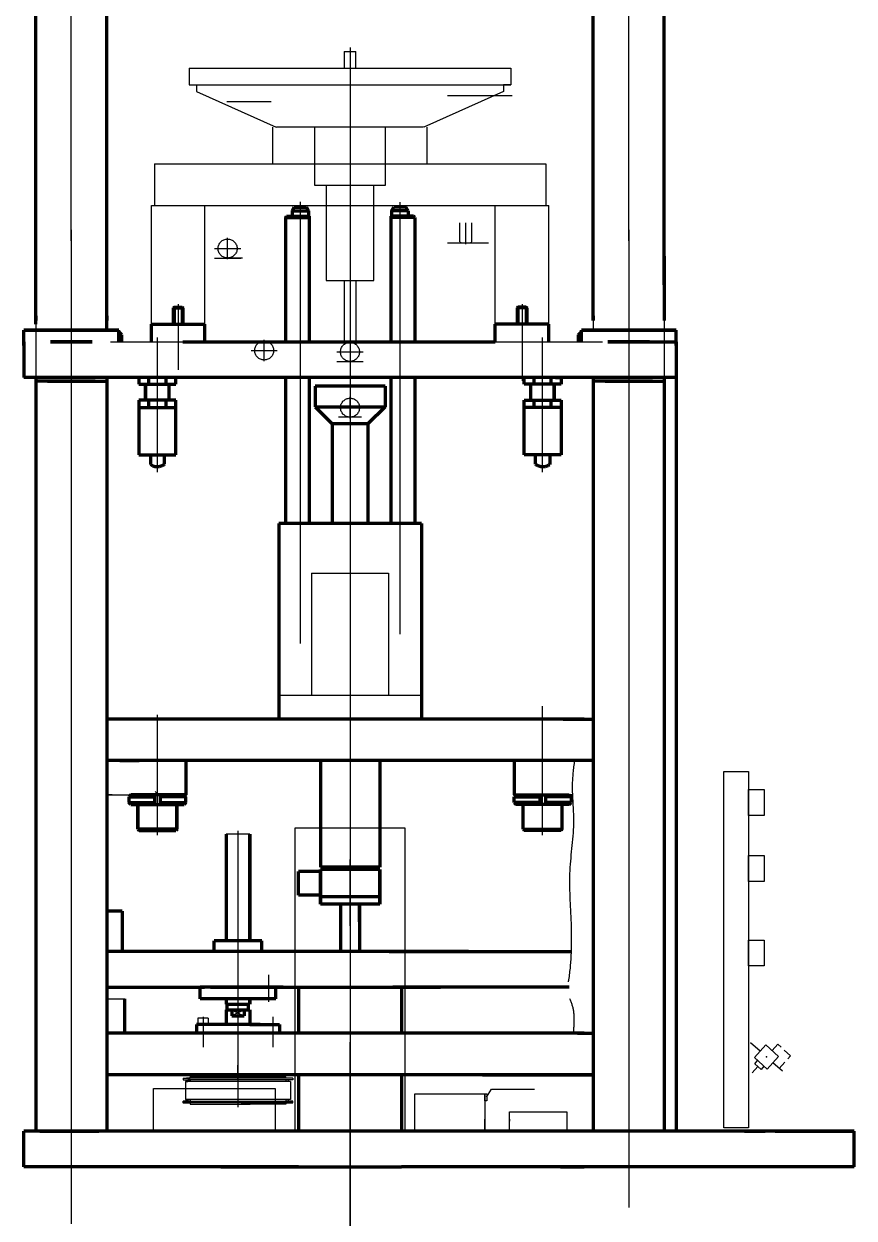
# Model space of a CAD drawing. Header units: millimetres. Extents: x -25 to 272, y -5 to 205.
# Drawn here: x 97.3 to 146.3, y 65.2 to 135.7 of the extents above; entities that cross this region are included whole.
import ezdxf

# ---------------------------------------------------------------- set-up
doc = ezdxf.new("R2010")
doc.units = ezdxf.units.MM
doc.header["$LTSCALE"] = 10
for name, pattern in [('DASHED', [0.75, 0.5, -0.25]), ('EB_DASHDOT', [39, 30, -3, 3, -3]), ('EB_DASHDOTDOT', [45, 30, -3, 3, -3, 3, -3])]:
    doc.linetypes.add(name, pattern=pattern)
for name, color, linetype in [('1轮廓实线层', 7, 'Continuous'), ('BLKPT', 1, 'Continuous'), ('D', 7, 'Continuous'), ('D0', 3, 'Continuous'), ('H0', 3, 'DASHED')]:
    doc.layers.add(name, color=color, linetype=linetype)
doc.layers.add('CAXA0', color=7, linetype='Continuous', lineweight=70)
doc.layers.add('CAXA1', color=7, linetype='EB_DASHDOT', lineweight=25)

# ---------------------------------------------------------------- blocks, each defined once
blk = doc.blocks.new('CAXBLOCK73', base_point=(-648.8, -565.6))
at = {"layer": 'CAXA0'}
for p, q in [((-671.2, -565.6), (-672.8, -567.2)), ((-672.8, -567.2), (-672.8, -572)), ((-672.8, -567.2), (-651.2, -567.2)), ((-671.2, -573.6), (-672.8, -572)), ((-672.8, -572), (-651.2, -572)), ((-626.4, -565.6), (-671.2, -565.6)), ((-671.2, -573.6), (-626.4, -573.6)), ((-651.2, -565.6), (-651.2, -573.6)), ((-646.4, -565.6), (-646.4, -573.6)), ((-624.8, -567.2), (-646.4, -567.2)), ((-646.4, -572), (-624.8, -572)), ((-626.4, -565.6), (-624.8, -567.2)), ((-624.8, -572), (-626.4, -573.6)), ((-624.8, -572), (-624.8, -567.2))]:
    blk.add_line(p, q, dxfattribs=at)
at = {"layer": 'CAXA1'}
blk.add_line((-648.8, -576.6), (-648.8, -562.6), dxfattribs=at)
blk = doc.blocks.new('CAXBLOCK74')
at = {"layer": 'CAXA0', "color": 0, "linetype": 'Continuous', "lineweight": 25}
blk.add_line((-650.7, -562.7), (-648.8, -564.6), dxfattribs=at)
blk = doc.blocks.new('*U15')
at = {"layer": 'BLKPT'}
blk.add_point((0, 0), dxfattribs=at)
blk.add_point((0, 0), dxfattribs=at)
at = {"layer": 'D'}
blk.add_lwpolyline([(-5, 5), (5, 5), (5, -5), (-5, -5)], close=True, dxfattribs=at)
blk.add_lwpolyline([(5, 2.5), (7.5, 2.5), (7.5, -2.5), (5, -2.5)], dxfattribs=at)
at = {"layer": 'D0'}
for p, q in [((0, 12.5), (0, 5)), ((0, -5), (0, -12.5))]:
    blk.add_line(p, q, dxfattribs=at)
blk.add_lwpolyline([(-2.5, 5, 0, 0, 0), (-2.5, -2.5, 0.5, 0, 0), (-2.5, -5, 0, 0, 0)], format="xyseb", dxfattribs=at)
at = {"layer": 'H0'}
for p, q in [((0, 10), (-10, 10)), ((-10, 10), (-10, 0)), ((-10, 0), (-5, 0)), ((7.5, 0), (12.5, 0))]:
    blk.add_line(p, q, dxfattribs=at)
blk = doc.blocks.new('CAXBLOCK72', base_point=(-324.1, -565.6))
at = {"layer": 'CAXA0'}
for p, q in [((-346.5, -565.6), (-348.1, -567.2)), ((-348.1, -572), (-348.1, -567.2)), ((-348.1, -567.2), (-326.5, -567.2)), ((-348.1, -572), (-346.5, -573.6)), ((-326.5, -572), (-348.1, -572)), ((-346.5, -565.6), (-301.7, -565.6)), ((-301.7, -573.6), (-346.5, -573.6)), ((-326.5, -565.6), (-326.5, -573.6)), ((-321.7, -565.6), (-321.7, -573.6)), ((-300.1, -567.2), (-321.7, -567.2)), ((-300.1, -572), (-321.7, -572)), ((-301.7, -565.6), (-300.1, -567.2)), ((-301.7, -573.6), (-300.1, -572)), ((-300.1, -567.2), (-300.1, -572))]:
    blk.add_line(p, q, dxfattribs=at)
at = {"layer": 'CAXA1'}
blk.add_line((-324.1, -576.6), (-324.1, -562.6), dxfattribs=at)

msp = doc.modelspace()

# ---------------------------------------------------------------- linework, layer by layer
at = {"layer": '1轮廓实线层', "linetype": 'EB_DASHDOTDOT', "lineweight": 25}
for p, q in [((100.05, 122.91), (100.05, 179.309)), ((132.95, 122.91), (132.95, 179.309)), ((116.15, 134.068), (116.85, 134.068)), ((116.15, 134.068), (116.15, 133.098)), ((116.5, 134.31), (116.5, 97.227)), ((116.85, 133.098), (116.85, 134.068)), ((107.001, 133.098), (126, 133.098)), ((107.001, 133.098), (107.001, 132.118)), ((126, 133.098), (126, 132.118)), ((107.001, 132.118), (126, 132.118)), ((107.001, 132.118), (107.443, 132.118)), ((107.443, 132.118), (107.443, 131.712)), ((107.443, 132.118), (107.443, 131.804)), ((125.558, 132.118), (125.558, 131.712)), ((126, 132.118), (125.558, 132.118)), ((125.558, 132.118), (125.558, 131.804)), ((126, 132.118), (125.751, 132.118)), ((107.443, 131.712), (112.146, 129.604)), ((109.231, 131.128), (111.845, 131.128)), ((125.558, 131.712), (120.854, 129.604)), ((122.259, 131.478), (126.076, 131.478)), ((111.95, 127.439), (111.95, 129.609)), ((120.837, 129.609), (112.163, 129.609)), ((114.4, 129.609), (114.4, 126.179)), ((118.6, 126.179), (118.6, 129.609)), ((121.05, 127.439), (121.05, 129.609)), ((104.95, 127.439), (128.05, 127.439)), ((104.95, 127.439), (104.95, 124.989)), ((128.05, 127.439), (128.05, 124.989)), ((114.4, 126.179), (118.6, 126.179)), ((115.1, 126.179), (115.1, 121.069)), ((117.9, 121.069), (117.9, 126.179)), ((104.775, 124.989), (128.225, 124.989)), ((104.775, 116.939), (104.775, 124.989)), ((107.925, 116.939), (107.925, 124.989)), ((113.56, 125.201), (113.56, 99.138)), ((119.44, 125.178), (119.44, 99.691)), ((125.075, 116.939), (125.075, 124.989)), ((128.225, 116.939), (128.225, 124.989)), ((100.05, 123.548), (100.05, 64.888)), ((122.987, 122.847), (122.987, 123.967)), ((123.337, 122.707), (123.337, 123.967)), ((123.687, 122.847), (123.687, 123.967)), ((132.95, 123.548), (132.95, 65.852)), ((109.275, 121.818), (109.275, 123.078)), ((122.259, 122.777), (124.665, 122.777)), ((122.987, 122.847), (123.057, 122.777)), ((123.057, 122.777), (123.617, 122.777)), ((123.617, 122.777), (123.687, 122.847)), ((108.505, 122.448), (110.045, 122.448)), ((108.645, 122.448), (109.905, 122.448)), ((115.1, 122.108), (115.1, 120.568)), ((117.9, 120.568), (117.9, 122.108)), ((108.505, 121.888), (110.045, 121.888)), ((108.505, 121.888), (109.278, 121.888)), ((110.144, 121.888), (109.065, 121.888)), ((115.1, 120.568), (117.9, 120.568)), ((116.15, 120.569), (116.15, 116.784)), ((116.85, 120.569), (116.85, 116.779)), ((106.35, 119.158), (106.35, 115.28)), ((126.65, 119.158), (126.65, 114.646)), ((97.951, 118.611), (97.951, 113.961)), ((97.951, 118.568), (97.951, 118.199)), ((102.149, 118.568), (102.149, 118.199)), ((130.851, 118.568), (130.851, 118.199)), ((135.05, 118.611), (135.05, 113.961)), ((135.05, 118.568), (135.05, 118.199)), ((97.951, 118.409), (97.951, 118.199)), ((97.951, 118.409), (97.951, 118.199)), ((102.149, 118.409), (102.149, 118.199)), ((102.149, 118.409), (102.149, 118.199)), ((130.851, 118.409), (130.851, 118.199)), ((130.851, 118.409), (130.851, 118.199)), ((135.05, 118.409), (135.05, 118.199)), ((135.05, 118.409), (135.05, 118.199)), ((105.134, 109.255), (105.134, 117.198)), ((111.432, 115.798), (111.432, 117.058)), ((127.866, 109.255), (127.866, 117.198)), ((102.364, 116.939), (112.685, 116.939)), ((110.662, 116.428), (112.202, 116.428)), ((110.802, 116.428), (112.062, 116.428)), ((114.085, 116.939), (118.915, 116.939)), ((115.727, 116.345), (117.267, 116.345)), ((120.315, 116.939), (131.394, 116.939)), ((135.75, 116.939), (135.75, 114.839)), ((115.727, 115.785), (116.5, 115.785)), ((115.727, 115.785), (117.267, 115.785)), ((97.25, 114.839), (112.685, 114.839)), ((106.226, 114.839), (103.629, 114.839)), ((106.226, 114.839), (103.629, 114.839)), ((104.364, 114.839), (104.042, 114.839)), ((104.434, 113.495), (104.434, 114.433)), ((104.504, 113.495), (104.504, 114.433)), ((107.968, 114.839), (105.371, 114.839)), ((105.764, 113.495), (105.764, 114.433)), ((105.834, 113.495), (105.834, 114.433)), ((114.085, 114.839), (118.915, 114.839)), ((118.565, 114.328), (114.435, 114.328)), ((120.315, 114.839), (135.75, 114.839)), ((125.032, 114.839), (127.629, 114.839)), ((127.166, 113.495), (127.166, 114.433)), ((127.236, 113.495), (127.236, 114.433)), ((128.374, 114.433), (128.374, 114.853)), ((128.496, 113.495), (128.496, 114.433)), ((128.566, 113.495), (128.566, 114.433)), ((128.636, 114.839), (128.958, 114.839)), ((116.5, 112.425), (116.5, 113.685)), ((116.5, 112.425), (116.5, 113.685)), ((117.181, 113.055), (115.814, 113.055)), ((115.87, 113.055), (117.13, 113.055)), ((115.87, 113.055), (117.13, 113.055)), ((116.5, 112.832), (116.5, 97.675)), ((117.181, 112.495), (115.814, 112.495)), ((106.226, 110.275), (105.554, 110.275)), ((116.5, 110.471), (116.5, 96.322)), ((126.774, 110.275), (127.446, 110.275)), ((114.225, 103.285), (114.225, 96.075)), ((114.225, 103.285), (118.775, 103.285)), ((118.775, 103.285), (118.775, 96.075)), ((116.5, 102.359), (116.5, 85.636)), ((116.5, 102.359), (116.5, 85.636)), ((127.866, 93.354), (127.866, 95.434)), ((105.134, 87.818), (105.134, 94.922)), ((127.867, 87.818), (127.867, 94.922)), ((104.049, 88.169), (104.049, 89.639)), ((106.219, 88.169), (106.219, 89.639)), ((116.5, 90.179), (116.5, 74.16)), ((126.782, 88.169), (126.782, 89.639)), ((128.952, 88.169), (128.952, 89.639)), ((113.245, 88.239), (113.245, 70.347)), ((119.755, 88.239), (113.245, 88.239)), ((119.755, 70.347), (119.755, 88.239)), ((109.255, 87.889), (109.255, 81.589)), ((109.885, 88.083), (109.885, 71.764)), ((110.515, 87.889), (110.515, 81.589)), ((116.5, 86.671), (116.5, 85.789)), ((116.5, 82.474), (116.5, 86.384)), ((116.5, 86.063), (116.5, 78.052)), ((118.25, 84.179), (118.25, 85.439)), ((116.5, 82.709), (116.5, 83.829)), ((116.5, 82.709), (116.5, 83.829)), ((109.255, 81.589), (109.255, 81.669)), ((110.515, 81.589), (110.515, 81.669)), ((109.255, 78.159), (109.255, 77.854)), ((110.515, 78.159), (110.515, 77.854)), ((107.822, 77.102), (107.822, 75.317)), ((111.949, 77.102), (111.949, 75.317)), ((116.5, 76.535), (116.5, 68.758))]:
    msp.add_line(p, q, dxfattribs=at)
at = {"layer": '1轮廓实线层', "linetype": 'EB_DASHDOTDOT', "lineweight": 70}
for p, q in [((97.95, 117.976), (97.95, 142.766)), ((102.15, 117.639), (102.15, 142.795)), ((130.85, 118.199), (130.85, 142.757)), ((135.05, 120.312), (135.05, 142.795)), ((113.077, 124.674), (113.199, 124.884)), ((113.199, 124.884), (113.922, 124.884)), ((114.043, 124.674), (113.922, 124.884)), ((118.957, 124.674), (119.079, 124.884)), ((119.802, 124.884), (119.079, 124.884)), ((119.923, 124.674), (119.802, 124.884)), ((112.685, 124.289), (112.755, 124.359)), ((112.685, 124.289), (112.685, 116.939)), ((112.685, 124.289), (114.085, 124.289)), ((112.755, 124.359), (114.085, 124.359)), ((113.077, 124.674), (114.043, 124.674)), ((113.077, 124.674), (113.077, 124.359)), ((114.043, 124.674), (114.043, 124.359)), ((114.085, 124.359), (114.085, 116.939)), ((118.915, 124.359), (118.915, 116.939)), ((120.245, 124.359), (118.915, 124.359)), ((120.315, 124.289), (118.915, 124.289)), ((119.923, 124.674), (118.957, 124.674)), ((118.957, 124.674), (118.957, 124.359)), ((119.923, 124.674), (119.923, 124.359)), ((120.315, 124.289), (120.245, 124.359)), ((120.315, 124.289), (120.315, 116.939)), ((135.05, 121.992), (135.05, 118.199)), ((97.95, 118.482), (97.95, 118.199)), ((102.15, 118.482), (102.15, 118.199)), ((106.112, 118.99), (106.07, 118.948)), ((106.07, 118.948), (106.07, 117.989)), ((106.07, 118.948), (106.63, 118.948)), ((106.112, 118.99), (106.112, 117.989)), ((106.112, 118.99), (106.588, 118.99)), ((106.588, 118.99), (106.588, 117.989)), ((106.588, 118.99), (106.63, 118.948)), ((106.63, 118.948), (106.63, 117.989)), ((126.412, 118.99), (126.37, 118.948)), ((126.412, 118.99), (126.37, 118.948)), ((126.93, 118.948), (126.37, 118.948)), ((126.37, 118.948), (126.37, 117.989)), ((126.93, 118.948), (126.37, 118.948)), ((126.37, 118.948), (126.37, 117.989)), ((126.888, 118.99), (126.412, 118.99)), ((126.412, 118.99), (126.412, 117.989)), ((126.888, 118.99), (126.412, 118.99)), ((126.412, 118.99), (126.412, 117.989)), ((126.888, 118.99), (126.93, 118.948)), ((126.888, 118.99), (126.888, 117.989)), ((126.888, 118.99), (126.93, 118.948)), ((126.888, 118.99), (126.888, 117.989)), ((126.93, 118.948), (126.93, 117.989)), ((126.93, 118.948), (126.93, 117.989)), ((130.85, 118.482), (130.85, 118.199)), ((135.05, 118.482), (135.05, 118.199)), ((104.775, 117.989), (107.37, 117.989)), ((104.775, 116.939), (104.775, 117.989)), ((106.588, 117.989), (107.925, 117.989)), ((107.925, 116.939), (107.925, 117.989)), ((128.225, 117.989), (125.075, 117.989)), ((126.412, 117.989), (125.075, 117.989)), ((125.075, 116.939), (125.075, 117.989)), ((125.075, 116.939), (125.075, 117.989)), ((128.225, 116.939), (128.225, 117.989)), ((97.25, 117.639), (102.849, 117.639)), ((97.252, 117.639), (101.536, 117.639)), ((98.826, 117.639), (97.252, 117.639)), ((97.252, 116.729), (97.252, 117.639)), ((98.581, 117.639), (97.321, 117.639)), ((98.3, 117.639), (98.475, 117.639)), ((98.3, 117.639), (98.475, 117.639)), ((98.3, 117.639), (98.475, 117.639)), ((98.3, 117.639), (98.475, 117.639)), ((98.475, 117.639), (98.3, 117.639)), ((98.3, 117.639), (98.475, 117.639)), ((102.849, 117.639), (98.565, 117.639)), ((98.599, 117.639), (99.21, 117.639)), ((101.501, 117.639), (100.89, 117.639)), ((101.274, 117.639), (102.849, 117.639)), ((101.519, 117.639), (102.779, 117.639)), ((101.801, 117.639), (101.626, 117.639)), ((101.801, 117.639), (101.626, 117.639)), ((101.801, 117.639), (101.626, 117.639)), ((101.801, 117.639), (101.626, 117.639)), ((101.626, 117.639), (101.801, 117.639)), ((101.801, 117.639), (101.626, 117.639)), ((102.849, 116.939), (102.849, 117.639)), ((102.885, 117.499), (102.849, 117.499)), ((103.025, 117.359), (102.885, 117.499)), ((103.025, 116.939), (103.025, 117.359)), ((129.975, 117.359), (130.115, 117.499)), ((129.975, 116.939), (129.975, 117.359)), ((130.115, 117.499), (130.152, 117.499)), ((130.152, 117.639), (134.436, 117.639)), ((130.152, 116.939), (130.152, 117.639)), ((131.726, 117.639), (130.152, 117.639)), ((131.481, 117.639), (130.221, 117.639)), ((131.2, 117.639), (131.375, 117.639)), ((131.2, 117.639), (131.375, 117.639)), ((131.2, 117.639), (131.375, 117.639)), ((131.2, 117.639), (131.375, 117.639)), ((131.375, 117.639), (131.2, 117.639)), ((131.2, 117.639), (131.375, 117.639)), ((135.749, 117.639), (131.465, 117.639)), ((131.499, 117.639), (132.111, 117.639)), ((134.402, 117.639), (133.79, 117.639)), ((134.175, 117.639), (135.749, 117.639)), ((134.42, 117.639), (135.68, 117.639)), ((134.701, 117.639), (134.526, 117.639)), ((134.701, 117.639), (134.526, 117.639)), ((134.701, 117.639), (134.526, 117.639)), ((134.701, 117.639), (134.526, 117.639)), ((134.526, 117.639), (134.701, 117.639)), ((134.701, 117.639), (134.526, 117.639)), ((135.749, 116.729), (135.749, 117.639)), ((97.25, 116.939), (97.25, 114.839)), ((97.25, 116.939), (97.25, 116.033)), ((97.25, 116.939), (97.25, 115.749)), ((100.75, 116.939), (98.825, 116.939)), ((98.825, 116.939), (100.75, 116.939)), ((99.35, 116.939), (101.275, 116.939)), ((101.275, 116.939), (99.35, 116.939)), ((106.63, 116.939), (125.075, 116.939)), ((131.725, 116.939), (135.749, 116.939)), ((133.65, 116.939), (131.725, 116.939)), ((132.25, 116.939), (134.175, 116.939)), ((134.175, 116.939), (132.25, 116.939)), ((135.75, 116.939), (135.75, 70.31)), ((135.75, 116.939), (135.75, 114.839)), ((135.75, 116.939), (135.75, 115.749)), ((135.75, 114.839), (97.25, 114.839)), ((97.95, 114.839), (97.95, 75.484)), ((97.95, 114.839), (97.95, 73.724)), ((101.45, 114.629), (97.95, 114.629)), ((98.65, 114.629), (102.15, 114.629)), ((102.15, 114.839), (102.15, 91.21)), ((106.226, 114.839), (103.629, 114.839)), ((104.364, 114.839), (104.042, 114.839)), ((104.042, 114.839), (104.042, 114.433)), ((104.042, 114.433), (106.226, 114.433)), ((104.434, 113.495), (104.434, 114.433)), ((104.626, 114.433), (104.626, 114.853)), ((105.642, 114.433), (105.642, 114.853)), ((105.834, 113.495), (105.834, 114.433)), ((106.226, 114.433), (106.226, 114.839)), ((112.685, 114.839), (112.685, 106.222)), ((114.085, 114.839), (114.085, 106.222)), ((114.435, 114.328), (114.435, 113.114)), ((118.565, 114.328), (114.435, 114.328)), ((118.565, 114.328), (118.565, 113.114)), ((118.915, 114.839), (118.915, 106.222)), ((120.315, 114.839), (120.315, 106.222)), ((126.774, 114.433), (126.774, 114.839)), ((128.958, 114.433), (126.774, 114.433)), ((127.166, 113.495), (127.166, 114.433)), ((127.359, 114.433), (127.359, 114.853)), ((128.374, 114.433), (128.374, 114.853)), ((128.566, 113.495), (128.566, 114.433)), ((128.636, 114.839), (128.958, 114.839)), ((128.958, 114.839), (128.958, 114.433)), ((130.85, 114.839), (130.85, 91.21)), ((134.35, 114.629), (130.85, 114.629)), ((131.55, 114.629), (135.05, 114.629)), ((135.05, 114.839), (135.05, 75.484)), ((106.226, 113.495), (104.042, 113.495)), ((104.042, 113.495), (104.042, 110.275)), ((104.626, 113.075), (104.626, 113.495)), ((105.642, 113.075), (105.642, 113.495)), ((106.226, 110.275), (106.226, 113.495)), ((126.774, 113.495), (128.958, 113.495)), ((126.774, 110.275), (126.774, 113.495)), ((127.359, 113.075), (127.359, 113.495)), ((128.374, 113.075), (128.374, 113.495)), ((128.958, 113.495), (128.958, 110.275)), ((104.042, 113.075), (106.226, 113.075)), ((114.435, 113.114), (118.565, 113.114)), ((114.435, 113.114), (115.45, 112.099)), ((118.565, 113.114), (117.55, 112.099)), ((128.958, 113.075), (126.774, 113.075)), ((117.55, 112.099), (115.45, 112.099)), ((115.45, 112.099), (115.45, 106.222)), ((117.55, 112.099), (117.55, 106.222)), ((104.042, 110.275), (106.056, 110.275)), ((104.714, 110.275), (104.714, 109.707)), ((105.554, 109.723), (105.554, 110.275)), ((105.554, 110.275), (106.226, 110.275)), ((127.446, 110.275), (126.774, 110.275)), ((128.958, 110.275), (126.944, 110.275)), ((127.446, 109.723), (127.446, 110.275)), ((128.286, 110.275), (128.286, 109.707)), ((112.289, 106.222), (112.289, 94.675)), ((112.685, 106.222), (112.289, 106.222)), ((120.488, 106.222), (112.344, 106.222)), ((120.711, 106.222), (120.315, 106.222)), ((120.711, 106.222), (120.711, 94.675)), ((120.711, 97.384), (120.711, 94.675)), ((97.95, 94.675), (97.95, 78.301)), ((103.918, 94.675), (102.15, 94.675)), ((104.368, 94.675), (102.638, 94.675)), ((123.731, 94.675), (103.618, 94.675)), ((130.325, 94.675), (119.3, 94.675)), ((129.083, 94.675), (130.85, 94.675)), ((135.05, 94.675), (135.05, 78.301)), ((97.95, 91.809), (97.95, 70.347)), ((121.469, 92.229), (102.15, 92.229)), ((102.15, 92.229), (102.15, 70.347)), ((102.923, 92.229), (104.049, 92.229)), ((106.81, 92.229), (106.81, 90.199)), ((114.75, 92.229), (114.75, 85.943)), ((114.75, 92.229), (114.75, 85.943)), ((130.85, 92.229), (118.25, 92.229)), ((118.25, 92.229), (118.25, 85.943)), ((118.25, 92.229), (118.25, 85.943)), ((126.712, 92.229), (126.035, 92.229)), ((126.19, 92.229), (126.19, 90.199)), ((130.194, 92.229), (129.022, 92.229)), ((130.078, 92.229), (129.022, 92.229)), ((130.85, 92.229), (130.789, 92.229)), ((130.85, 92.229), (130.85, 70.347)), ((135.05, 91.809), (135.05, 70.347)), ((135.05, 91.809), (135.05, 73.675)), ((103.979, 88.169), (103.979, 89.639)), ((106.289, 88.169), (106.289, 89.639)), ((114.75, 90.047), (114.75, 85.929)), ((118.25, 90.047), (118.25, 85.929)), ((126.712, 88.169), (126.712, 89.639)), ((129.022, 88.169), (129.022, 89.639)), ((106.289, 88.169), (103.979, 88.169)), ((103.979, 88.169), (104.049, 88.099)), ((106.289, 88.169), (106.219, 88.099)), ((126.712, 88.169), (129.022, 88.169)), ((126.712, 88.169), (126.782, 88.099)), ((129.022, 88.169), (128.952, 88.099)), ((104.049, 88.099), (106.219, 88.099)), ((109.185, 87.889), (109.185, 81.589)), ((110.585, 87.889), (110.585, 81.589)), ((128.952, 88.099), (126.782, 88.099)), ((113.455, 84.284), (113.455, 85.684)), ((114.75, 85.684), (113.455, 85.684)), ((117.849, 85.929), (114.75, 85.929)), ((116.045, 85.929), (114.75, 85.929)), ((118.25, 85.789), (114.75, 85.789)), ((114.75, 83.759), (114.75, 85.789)), ((114.75, 85.789), (114.75, 84.179)), ((114.75, 85.789), (114.75, 84.179)), ((116.045, 85.929), (116.045, 85.789)), ((116.955, 85.789), (116.955, 85.929)), ((118.25, 85.929), (116.955, 85.929)), ((118.25, 85.929), (116.955, 85.929)), ((118.25, 83.829), (118.25, 85.79)), ((118.25, 85.789), (118.25, 84.635)), ((118.25, 85.789), (118.25, 84.179)), ((118.25, 83.829), (118.25, 85.789)), ((114.75, 84.739), (114.75, 83.832)), ((118.25, 84.739), (118.25, 83.759)), ((114.75, 84.284), (113.455, 84.284)), ((118.25, 84.179), (114.779, 84.179)), ((118.25, 84.179), (117.69, 84.179)), ((118.25, 84.179), (117.69, 84.179)), ((103.06, 83.339), (102.15, 83.339)), ((103.06, 83.339), (103.06, 80.959)), ((117.048, 83.759), (114.75, 83.759)), ((115.94, 83.759), (115.94, 80.959)), ((118.25, 83.759), (116.85, 83.759)), ((117.06, 83.759), (117.06, 80.959)), ((117.06, 82.709), (117.06, 83.759)), ((108.485, 80.959), (108.485, 81.589)), ((111.285, 81.589), (108.485, 81.589)), ((109.185, 81.589), (109.185, 81.669)), ((110.585, 81.589), (110.585, 81.669)), ((111.285, 80.959), (111.285, 81.589)), ((111.597, 80.959), (102.15, 80.959)), ((123.484, 80.959), (111.285, 80.959)), ((118.814, 80.959), (128.285, 80.959)), ((124.865, 80.959), (129.546, 80.959)), ((102.15, 78.859), (107.907, 78.859)), ((106.988, 78.859), (107.907, 78.859)), ((108.478, 78.859), (107.645, 78.859)), ((107.645, 78.159), (107.645, 78.859)), ((108.257, 78.859), (121.834, 78.859)), ((111.929, 78.859), (108.257, 78.859)), ((108.257, 78.859), (109.185, 78.859)), ((111.076, 78.859), (114.75, 78.859)), ((112.545, 78.859), (111.476, 78.859)), ((112.125, 78.159), (112.125, 78.859)), ((113.455, 78.859), (113.455, 76.129)), ((128.145, 78.859), (119.02, 78.859)), ((119.545, 78.859), (119.545, 76.129)), ((129.44, 78.859), (125.391, 78.859)), ((103.211, 76.129), (103.211, 78.155)), ((112.125, 78.159), (107.645, 78.159)), ((109.185, 78.159), (109.185, 77.854)), ((109.185, 77.854), (110.585, 77.854)), ((109.255, 77.504), (109.255, 77.854)), ((110.515, 77.504), (110.515, 77.854)), ((110.585, 78.159), (110.585, 77.854)), ((109.185, 77.504), (109.185, 76.647)), ((109.185, 77.504), (110.585, 77.504)), ((109.516, 77.504), (109.516, 77.154)), ((109.516, 77.154), (110.255, 77.154)), ((110.255, 77.504), (110.255, 77.154)), ((110.585, 77.504), (110.585, 76.647)), ((106.724, 76.129), (102.15, 76.129)), ((112.926, 76.129), (105.823, 76.129)), ((111.196, 76.647), (107.438, 76.647)), ((107.438, 76.647), (107.438, 76.129)), ((110.585, 76.647), (112.333, 76.647)), ((113.455, 76.129), (111.635, 76.129)), ((112.333, 76.647), (112.333, 76.129)), ((126.267, 76.129), (112.761, 76.129)), ((130.325, 76.129), (125.657, 76.129)), ((130.85, 76.125), (129.924, 76.125)), ((111.999, 73.675), (102.15, 73.675)), ((109.465, 73.619), (109.465, 73.556)), ((109.465, 73.619), (109.465, 73.556)), ((110.305, 73.619), (110.305, 73.556)), ((113.455, 73.675), (110.733, 73.675)), ((130.85, 73.675), (111.936, 73.675)), ((113.455, 73.675), (113.455, 70.347)), ((119.545, 73.675), (119.545, 70.347)), ((124.313, 73.675), (130.85, 73.675)), ((113.455, 70.347), (97.25, 70.347)), ((97.25, 68.247), (97.25, 70.347)), ((98.186, 70.347), (101.671, 70.347)), ((146.25, 70.347), (110.286, 70.347)), ((146.12, 70.347), (139.292, 70.347)), ((141.001, 70.347), (139.777, 70.347)), ((141.001, 70.347), (139.777, 70.347)), ((141.001, 70.347), (139.777, 70.347)), ((139.777, 70.347), (141.001, 70.347)), ((141.001, 70.347), (139.777, 70.347)), ((141.001, 70.347), (139.777, 70.347)), ((141.587, 70.347), (145.072, 70.347)), ((144.527, 70.347), (146.251, 70.347)), ((146.25, 68.247), (146.25, 70.347)), ((113.455, 68.247), (97.25, 68.247)), ((108.872, 68.247), (119.545, 68.247)), ((146.25, 68.247), (119.545, 68.247)), ((128.92, 68.247), (130.325, 68.247)), ((134.49, 68.247), (133.79, 68.247))]:
    msp.add_line(p, q, dxfattribs=at)
at = {"layer": '1轮廓实线层', "linetype": 'EB_DASHDOTDOT'}
for p, q in [((130.85, 118.199), (130.85, 117.639)), ((120.711, 96.075), (112.289, 96.075)), ((102.15, 90.199), (103.211, 90.199)), ((102.15, 90.199), (103.211, 90.199)), ((102.15, 90.199), (103.211, 90.199)), ((102.15, 90.199), (103.211, 90.199)), ((102.46, 90.199), (102.15, 90.199)), ((102.546, 90.199), (104.049, 90.199)), ((106.219, 90.199), (106.81, 90.199)), ((126.782, 90.199), (126.19, 90.199)), ((129.626, 90.199), (128.952, 90.199)), ((110.585, 87.889), (109.185, 87.889)), ((114.75, 85.684), (113.469, 85.684)), ((118.25, 85.789), (114.75, 85.789)), ((118.25, 85.789), (114.75, 85.789)), ((114.75, 84.179), (114.75, 85.789)), ((116.045, 85.789), (116.045, 85.929)), ((116.045, 85.789), (116.045, 85.929)), ((116.955, 85.789), (116.955, 85.929)), ((116.955, 85.789), (116.955, 85.929)), ((118.25, 84.179), (118.25, 85.789)), ((114.75, 84.284), (113.469, 84.284)), ((118.25, 83.829), (118.25, 84.389)), ((111.689, 79.587), (111.689, 77.977)), ((102.15, 78.155), (103.211, 78.155)), ((102.15, 78.155), (103.211, 78.155)), ((108.124, 77.028), (107.52, 77.028)), ((107.52, 77.028), (107.52, 76.647)), ((108.124, 77.028), (108.124, 76.647)), ((108.124, 77.028), (108.124, 76.647)), ((107.997, 76.647), (107.438, 76.647)), ((108.124, 76.647), (107.52, 76.647)), ((111.774, 76.647), (112.333, 76.647)), ((116.5, 58.687), (116.5, 75.603)), ((109.885, 73.409), (109.885, 74.249)), ((106.65, 73.486), (106.65, 73.381)), ((106.65, 73.486), (107.07, 73.486)), ((106.65, 73.381), (107.07, 73.381)), ((113.121, 73.486), (106.841, 73.486)), ((106.917, 73.381), (106.917, 73.276)), ((113.121, 73.381), (106.928, 73.381)), ((107.057, 73.381), (107.057, 73.276)), ((107.07, 73.556), (109.131, 73.556)), ((107.07, 73.486), (107.07, 73.556)), ((112.701, 73.556), (108.369, 73.556)), ((109.01, 73.703), (109.094, 73.619)), ((110.676, 73.619), (109.094, 73.619)), ((109.798, 73.675), (109.798, 73.619)), ((109.973, 73.675), (109.973, 73.619)), ((110.676, 73.619), (110.76, 73.703)), ((112.701, 73.486), (112.701, 73.556)), ((112.713, 73.381), (112.713, 73.276)), ((112.853, 73.381), (112.853, 73.276)), ((113.121, 73.486), (113.121, 73.381)), ((104.897, 72.87), (112.074, 72.87)), ((104.897, 70.347), (104.897, 72.87)), ((112.979, 73.276), (106.791, 73.276)), ((106.791, 73.276), (106.791, 72.226)), ((106.791, 73.276), (106.917, 73.276)), ((107.057, 73.276), (107.061, 73.276)), ((112.074, 72.87), (112.074, 70.347)), ((112.713, 73.276), (112.71, 73.276)), ((112.979, 73.276), (112.853, 73.276)), ((112.979, 73.276), (112.979, 72.226)), ((113.121, 72.016), (106.631, 72.016)), ((106.65, 72.016), (106.65, 72.121)), ((106.65, 72.121), (107.07, 72.121)), ((106.65, 72.016), (106.65, 72.121)), ((107.07, 72.121), (106.65, 72.121)), ((106.65, 72.016), (107.07, 72.016)), ((107.07, 72.016), (106.65, 72.016)), ((112.979, 72.226), (106.791, 72.226)), ((106.791, 72.226), (106.917, 72.226)), ((106.917, 72.226), (106.917, 72.121)), ((106.94, 72.121), (113.121, 72.121)), ((107.057, 72.226), (107.061, 72.226)), ((107.057, 72.226), (107.057, 72.121)), ((107.07, 72.016), (107.07, 72.121)), ((107.07, 72.016), (107.07, 72.121)), ((107.07, 72.016), (107.07, 71.946)), ((107.07, 71.946), (110.607, 71.946)), ((112.701, 71.946), (110.076, 71.946)), ((112.701, 72.016), (112.701, 72.121)), ((112.701, 72.016), (112.701, 72.121)), ((113.121, 72.121), (112.701, 72.121)), ((112.701, 72.016), (112.701, 71.946)), ((112.701, 72.016), (113.121, 72.016)), ((112.713, 72.226), (112.71, 72.226)), ((112.713, 72.226), (112.713, 72.121)), ((112.853, 72.226), (112.853, 72.121)), ((112.979, 72.226), (112.853, 72.226)), ((113.121, 72.016), (113.121, 72.121)), ((113.121, 72.016), (113.121, 72.121)), ((125.907, 71.06), (125.907, 70.947))]:
    msp.add_line(p, q, dxfattribs=at)
at = {"layer": '1轮廓实线层'}
for p, q in [((124.546, 72.361), (124.851, 72.836)), ((124.851, 72.836), (127.389, 72.836)), ((125.907, 71.06), (125.907, 70.947))]:
    msp.add_line(p, q, dxfattribs=at)
at = {"layer": '1轮廓实线层', "linetype": 'EB_DASHDOTDOT'}
for points in [[(138.558, 91.586), (140.024, 91.586), (140.024, 70.54), (138.558, 70.54)], [(140.024, 90.51), (140.934, 90.51), (140.934, 88.99), (140.024, 88.99)], [(140.024, 86.619), (140.934, 86.619), (140.934, 85.098), (140.024, 85.098)], [(140.024, 81.622), (140.934, 81.622), (140.934, 80.101), (140.024, 80.101)]]:
    msp.add_lwpolyline(points, close=True, dxfattribs=at)
at = {"layer": '1轮廓实线层'}
for points in [[(120.328, 72.546), (124.449, 72.546), (124.449, 70.344), (120.328, 70.355)], [(124.462, 72.551), (124.582, 72.551), (124.582, 72.136), (124.462, 72.136)], [(125.907, 71.484), (129.286, 71.484), (129.286, 70.351), (125.907, 70.351)], [(124.449, 71.06), (124.449, 71.06), (124.449, 70.344), (124.449, 70.344)]]:
    msp.add_lwpolyline(points, close=True, dxfattribs=at)
at = {"layer": '1轮廓实线层', "linetype": 'EB_DASHDOTDOT', "lineweight": 25}
for centre in [(109.275, 122.448), (111.432, 116.428), (116.497, 116.345), (116.5, 113.055)]:
    msp.add_circle(centre, 0.56, dxfattribs=at)
at = {"layer": '1轮廓实线层', "linetype": 'EB_DASHDOTDOT', "lineweight": 70}
for centre, start, end in [((105.124, 110.275), 234.19468, 307.94953), ((127.877, 110.275), 232.05047, 305.80532)]:
    msp.add_arc(centre, 0.7, start, end, dxfattribs=at)
at = {"layer": '1轮廓实线层', "linetype": 'EB_DASHDOTDOT', "lineweight": 25}
for points, knots in [([(129.748, 92.229), (129.673, 91.742), (129.549, 90.561), (129.809, 88.391), (129.335, 85.692), (129.557, 83.077), (129.569, 80.921), (129.475, 79.763), (129.382, 79.201), (129.375, 79.162)], [0, 0, 0, 0, 21.076975, 50.657441, 93.006827, 137.36184, 162.70039, 185.396198, 187.087676, 187.087676, 187.087676, 187.087676]), ([(129.446, 78.19), (129.564, 77.941), (129.771, 77.321), (129.696, 76.614), (129.687, 76.185), (129.686, 76.125)], [0, 0, 0, 0, 11.667149, 27.553232, 30.090518, 30.090518, 30.090518, 30.090518])]:
    msp.add_open_spline(points, degree=3, knots=knots, dxfattribs=at)
for points in [[(109.516, 77.504), (109.762, 77.388), (110.008, 77.271), (110.255, 77.154)], [(110.181, 77.476), (109.96, 77.369), (109.738, 77.261), (109.516, 77.154)]]:
    msp.add_open_spline(points, degree=3, dxfattribs=at)
at = {"layer": 'CAXA1', "linetype": 'EB_DASHDOTDOT', "lineweight": 25}
msp.add_line((116.5, 77.69), (116.5, 58.585), dxfattribs=at)

# ---------------------------------------------------------------- block references
at = {"layer": '1轮廓实线层', "linetype": 'EB_DASHDOTDOT', "lineweight": 70, "xscale": 0.06999999999999999, "yscale": 0.06999999999999999, "zscale": 0.06999999999999999}
for name, p in [('CAXBLOCK73', (105.134, 90.199)), ('CAXBLOCK72', (127.866, 90.199))]:
    msp.add_blockref(name, p, dxfattribs=at)
at = {"layer": '1轮廓实线层', "linetype": 'EB_DASHDOTDOT', "lineweight": 25, "xscale": 0.06999999999999999, "yscale": 0.06999999999999999, "zscale": 0.06999999999999999}
msp.add_blockref('CAXBLOCK74', (150.552, 129.789), dxfattribs=at)
at = {"layer": '1轮廓实线层', "linetype": 'EB_DASHDOTDOT', "xscale": 0.1007999999999984, "yscale": 0.1008000000000038, "zscale": 0.1008, "rotation": 228.0401706177866}
msp.add_blockref('*U15', (141.082, 74.73), dxfattribs=at)

doc.saveas('drawing.dxf')
